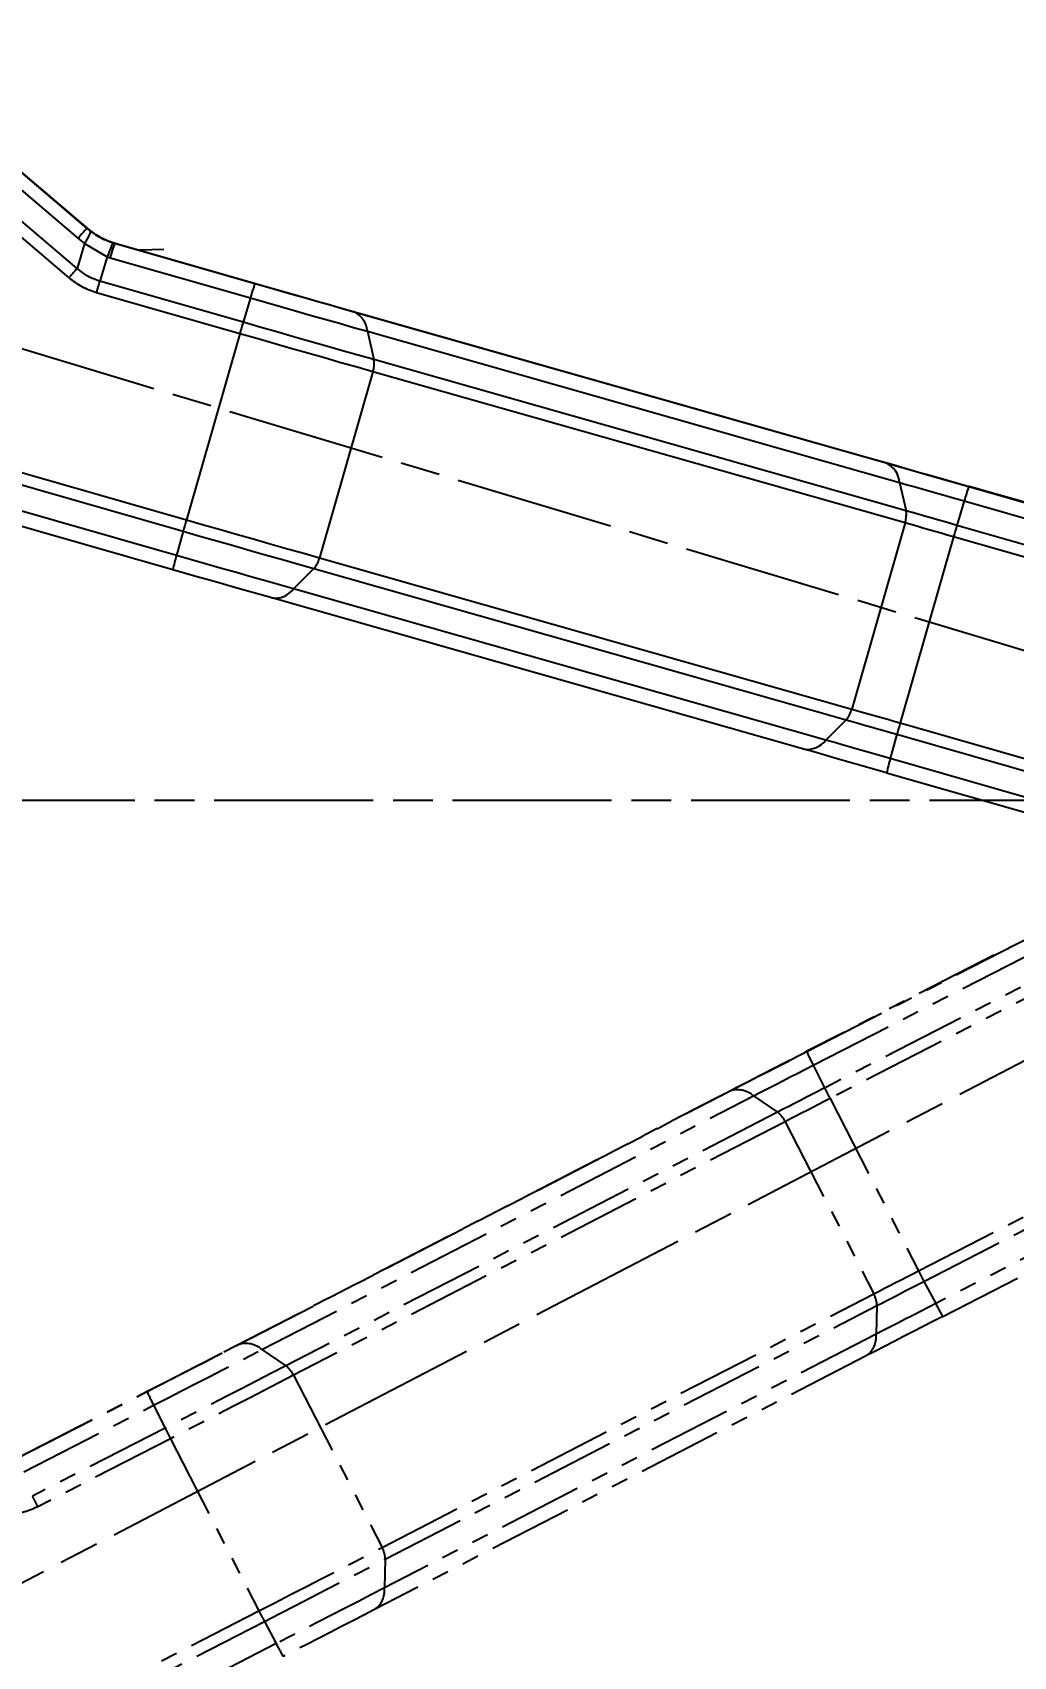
# Model space of a CAD drawing. Header units: millimetres. Extents: x 2063 to 4500, y 825 to 2548.
# Drawn here: x 4115.2 to 4189.3, y 1279 to 1401.7 of the extents above; entities that cross this region are included whole.
import ezdxf

# ---------------------------------------------------------------- set-up
doc = ezdxf.new("R2010")
doc.units = ezdxf.units.MM
doc.linetypes.add('AM_ISO08W050', pattern=[18, 12, -1.5, 3, -1.5])
doc.linetypes.add('PHANTOM', pattern=[12.7, 6.35, -1.27, 1.27, -1.27, 1.27, -1.27])
for name, color, linetype, lineweight in [('AM_5', 3, 'Continuous', 25), ('AM_7', 4, 'AM_ISO08W050', 25), ('标注', 3, 'Continuous', 13)]:
    doc.layers.add(name, color=color, linetype=linetype, lineweight=lineweight)
doc.styles.add('SLDTEXTSTYLE1', font='txt.shx', dxfattribs={"width": 0.7, "bigfont": 'gbcbig.shx'})
doc.dimstyles.new('SLDDIMSTYLE12$0', dxfattribs={"dimtxt": 12, "dimasz": 10, "dimexe": 0, "dimexo": 0.0625, "dimgap": 0.875, "dimtad": 1, "dimdec": 1, "dimlfac": 1.8, "dimrnd": 1e-09, "dimzin": 12, "dimdsep": 46, "dimtxsty": 'SLDTEXTSTYLE1', "dimcen": 0.09, "dimdle": 8.16, "dimclrd": 3, "dimclre": 3, "dimadec": 0, "dimazin": 3, "dimtfac": 1, "dimtdec": 1, "dimtofl": 0, "dimtmove": 0, "dimatfit": 3, "dimfxl": 0, "dimfrac": 2, "dimtolj": 1, "dimlwd": 5, "dimlwe": 5, "dimarcsym": 0})
doc.dimstyles.new('SLDDIMSTYLE12$2', dxfattribs={"dimtxt": 12, "dimasz": 10, "dimexe": 0, "dimexo": 0.0625, "dimgap": 0.875, "dimtad": 1, "dimdec": 1, "dimlfac": 1.8, "dimrnd": 1e-09, "dimzin": 12, "dimdsep": 46, "dimtxsty": 'SLDTEXTSTYLE1', "dimcen": 0.09, "dimdle": 8.16, "dimclrd": 3, "dimclre": 3, "dimadec": 0, "dimazin": 3, "dimtfac": 1, "dimtdec": 1, "dimtofl": 0, "dimtmove": 0, "dimatfit": 3, "dimfxl": 0, "dimfrac": 2, "dimtolj": 1, "dimlwd": 5, "dimlwe": 5, "dimarcsym": 0})

# ---------------------------------------------------------------- blocks, each defined once
blk = doc.blocks.new('*D63')
at = {"layer": 'Defpoints', "color": 0, "transparency": 16777216}
for p in [(3923.55, 1435.28), (3945.75, 1353.48), (4227.81, 1343.64), (4227.81, 1343.64), (3946.2, 1196.87)]:
    blk.add_point(p, dxfattribs=at)
at = {"layer": '标注', "color": 3, "linetype": 'Continuous', "lineweight": 5, "transparency": 16777216}
blk.add_arc((4227.81, 1343.64), 282.23, 165.2686, 205.498, dxfattribs=at)
at = {"layer": '标注', "color": 3, "transparency": 16777216}
for points in [[(3953.26, 1415.86), (3956.46, 1414.96), (3957.57, 1425.03)], [(3974.56, 1222.89), (3971.58, 1221.4), (3977.53, 1213.2)]]:
    blk.add_solid(points, dxfattribs=at)
at = {"layer": '标注', "color": 0, "transparency": 16777216, "insert": (3952.78, 1316.67), "char_height": 10, "attachment_point": 5, "rotation": 275.601, "style": 'SLDTEXTSTYLE1'}
blk.add_mtext('\\A1;60%%D', dxfattribs=at)
blk = doc.blocks.new('*D64')
at = {"layer": 'AM_5', "color": 3, "lineweight": 5, "transparency": 16777216}
blk.add_line((3977.25, 1343.67), (3975.79, 1343.67), dxfattribs=at)
at = {"layer": 'AM_5', "color": 3, "linetype": 'Continuous', "lineweight": 5, "transparency": 16777216}
blk.add_arc((4227.71, 1343.67), 251.91, 165.5129, 177.7254, dxfattribs=at)
at = {"layer": 'AM_5', "color": 3, "transparency": 16777216}
for points in [[(3982.2, 1407.14), (3985.41, 1406.24), (3986.5, 1416.32)], [(3977.66, 1353.64), (3974.33, 1353.7), (3975.79, 1343.67)]]:
    blk.add_solid(points, dxfattribs=at)
at = {"layer": 'Defpoints', "color": 0, "transparency": 16777216}
for p in [(3923.55, 1435.28), (3980.57, 1392.49), (3977.31, 1343.67), (4230.96, 1343.67), (4227.81, 1343.64)]:
    blk.add_point(p, dxfattribs=at)
at = {"layer": 'AM_5', "color": 0, "transparency": 16777216, "insert": (3971.68, 1381.39), "char_height": 12, "attachment_point": 5, "rotation": 81.6192, "style": 'SLDTEXTSTYLE1'}
blk.add_mtext('\\A1;15%%D', dxfattribs=at)
blk = doc.blocks.new('*D48')
at = {"layer": 'AM_5', "color": 3, "linetype": 'Continuous', "lineweight": 5, "transparency": 16777216}
for p, q in [((3990.88, 1416.24), (4008.31, 1474.1)), ((4235.73, 1405.6), (4017.88, 1471.22))]:
    blk.add_line(p, q, dxfattribs=at)
at = {"layer": 'AM_5', "color": 3, "lineweight": 5, "transparency": 16777216}
blk.add_line((4227.55, 1343.76), (4245.31, 1402.72), dxfattribs=at)
at = {"layer": 'AM_5', "color": 3, "transparency": 16777216}
for points in [[(4018.36, 1472.81), (4017.4, 1469.62), (4008.31, 1474.1)], [(4236.21, 1407.2), (4235.25, 1404.01), (4245.31, 1402.72)]]:
    blk.add_solid(points, dxfattribs=at)
at = {"layer": 'Defpoints', "color": 0, "transparency": 16777216}
for p in [(4008.31, 1474.1), (3990.86, 1416.18), (4227.53, 1343.7)]:
    blk.add_point(p, dxfattribs=at)
at = {"layer": 'AM_5', "color": 0, "transparency": 16777216, "insert": (4128.79, 1444.99), "char_height": 12, "attachment_point": 5, "rotation": 343.2384, "style": 'SLDTEXTSTYLE1'}
blk.add_mtext('\\A1;225', dxfattribs=at)

msp = doc.modelspace()

# ---------------------------------------------------------------- linework, layer by layer
at = {"color": 7, "linetype": 'Continuous', "lineweight": 25}
for p, q in [((3999.272, 1401.472), (4126.854, 1364.886)), ((3999.028, 1400.608), (4126.61, 1364.022)), ((4126.109, 1362.189), (3997.77, 1398.992)), ((4125.832, 1361.114), (3997.493, 1397.918)), ((4113.117, 1392.215), (4119.339, 1386.908)), ((4113.15, 1392.222), (4119.371, 1386.915)), ((4112.45, 1391.463), (4118.672, 1386.156)), ((4118.602, 1383.878), (4111.893, 1389.601)), ((4117.994, 1383.17), (4111.285, 1388.893)), ((4119.339, 1386.908), (4119.371, 1386.915)), ((4119.371, 1386.915), (4119.618, 1386.716)), ((4119.165, 1385.759), (4118.602, 1383.878)), ((4118.672, 1386.156), (4119.165, 1385.759)), ((4119.165, 1385.759), (4120.878, 1384.757)), ((4121.471, 1385.787), (4121.36, 1385.82)), ((4121.361, 1385.819), (4121.47, 1385.787)), ((4121.44, 1385.781), (4121.47, 1385.787)), ((4121.44, 1385.781), (4132.033, 1382.743)), ((4121.47, 1385.787), (4132.063, 1382.749)), ((4120.878, 1384.757), (4120.325, 1382.911)), ((4120.878, 1384.757), (4121.096, 1384.692)), ((4121.096, 1384.692), (4131.69, 1381.654)), ((4125.155, 1385.319), (4123.336, 1385.252)), ((4130.885, 1378.944), (4120.073, 1382.045)), ((4131.137, 1379.81), (4120.325, 1382.911)), ((4131.69, 1381.654), (4131.137, 1379.81)), ((4138.31, 1380.965), (4178.495, 1369.537)), ((4139.499, 1380.61), (4179.684, 1369.183)), ((4130.885, 1378.944), (4126.854, 1364.886)), ((4140.527, 1379.13), (4141.011, 1376.99)), ((4140.527, 1379.13), (4180.712, 1367.703)), ((4181.196, 1365.563), (4141.011, 1376.99)), ((4140.941, 1376.072), (4136.91, 1362.013)), ((4181.126, 1364.645), (4140.941, 1376.072)), ((4180.712, 1367.703), (4181.196, 1365.563)), ((4185.931, 1367.399), (4209.726, 1360.575)), ((4201.224, 1363.028), (4185.961, 1367.405)), ((4185.588, 1366.31), (4185.035, 1364.466)), ((4185.588, 1366.31), (4210.799, 1359.08)), ((4181.126, 1364.645), (4177.095, 1350.586)), ((4126.61, 1364.022), (4126.109, 1362.189)), ((4184.783, 1363.6), (4180.752, 1349.542)), ((4206.066, 1357.497), (4184.783, 1363.6)), ((4212.194, 1356.678), (4185.035, 1364.466)), ((4136.484, 1361.202), (4134.946, 1359.665)), ((4136.484, 1361.202), (4176.669, 1349.774)), ((4136.91, 1362.013), (4177.095, 1350.586)), ((4175.131, 1348.237), (4134.946, 1359.665)), ((4173.483, 1347.555), (4133.298, 1358.982)), ((4176.669, 1349.774), (4175.131, 1348.237)), ((4180.508, 1348.678), (4180.006, 1346.845)), ((4180.508, 1348.678), (4207.667, 1340.889)), ((4180.752, 1349.542), (4202.036, 1343.438)), ((4205.218, 1339.615), (4180.006, 1346.845)), ((4179.73, 1345.77), (4203.538, 1338.943))]:
    msp.add_line(p, q, dxfattribs=at)
at = {"color": 7, "linetype": 'PHANTOM', "lineweight": 25}
for p, q in [((4173.693, 1324.708), (4195.713, 1336.015)), ((4174.187, 1323.679), (4196.033, 1334.896)), ((4196.607, 1333.027), (4175.046, 1321.956)), ((4187.835, 1331.985), (4173.71, 1324.733)), ((4195.151, 1331.266), (4175.455, 1321.152)), ((4174.187, 1323.679), (4175.046, 1321.956)), ((4130.794, 1302.568), (4167.917, 1321.734)), ((4129.684, 1302.013), (4166.807, 1321.179)), ((4132.556, 1302.192), (4169.679, 1321.358)), ((4169.679, 1321.358), (4171.496, 1320.128)), ((4175.455, 1321.152), (4182.136, 1308.142)), ((4171.496, 1320.128), (4134.373, 1300.962)), ((4172.073, 1319.411), (4134.951, 1300.245)), ((4172.073, 1319.411), (4178.754, 1306.401)), ((4182.549, 1307.345), (4205.636, 1319.2)), ((4182.136, 1308.142), (4201.832, 1318.256)), ((4206.77, 1317.646), (4183.438, 1305.665)), ((4183.971, 1304.693), (4206.004, 1316.006)), ((4182.549, 1307.345), (4183.438, 1305.665)), ((4141.632, 1287.235), (4178.754, 1306.401)), ((4141.876, 1286.351), (4178.999, 1305.517)), ((4178.999, 1305.517), (4178.929, 1303.344)), ((4178.929, 1303.344), (4141.807, 1284.178)), ((4132.556, 1302.192), (4134.373, 1300.962)), ((4178.195, 1301.719), (4141.072, 1282.553)), ((4134.951, 1300.245), (4141.632, 1287.235)), ((4114.087, 1293.98), (4123.891, 1299.014)), ((4114.105, 1294.005), (4123.908, 1299.039)), ((4114.582, 1292.951), (4124.385, 1297.985)), ((4124.385, 1297.985), (4125.244, 1296.262)), ((4125.244, 1296.262), (4115.238, 1291.124)), ((4125.653, 1295.458), (4115.647, 1290.32)), ((4125.653, 1295.458), (4132.333, 1282.448)), ((4141.876, 1286.351), (4141.807, 1284.178)), ((4014.264, 1221.822), (4132.333, 1282.448)), ((4014.678, 1221.025), (4132.747, 1281.652)), ((4132.747, 1281.652), (4133.636, 1279.972)), ((4133.636, 1279.972), (4014.867, 1218.986))]:
    msp.add_line(p, q, dxfattribs=at)
at = {"color": 7, "linetype": 'Continuous', "lineweight": 25, "flags": 128}
for points in [[(4132.033, 1382.743), (4132.994, 1382.467), (4133.953, 1382.193), (4134.907, 1381.92), (4135.852, 1381.65), (4136.787, 1381.383), (4137.708, 1381.12), (4138.613, 1380.862), (4139.499, 1380.61)], [(4132.063, 1382.749), (4132.867, 1382.519), (4133.669, 1382.289), (4134.467, 1382.061), (4135.258, 1381.835), (4136.041, 1381.611), (4136.811, 1381.391), (4137.569, 1381.176), (4138.31, 1380.965)], [(4131.69, 1381.654), (4132.827, 1381.328), (4133.962, 1381.003), (4135.091, 1380.68), (4136.21, 1380.36), (4137.316, 1380.044), (4138.407, 1379.734), (4139.478, 1379.428), (4140.527, 1379.13)], [(4141.011, 1376.99), (4139.839, 1377.324), (4138.642, 1377.665), (4137.424, 1378.012), (4136.187, 1378.365), (4134.937, 1378.722), (4133.676, 1379.083), (4132.408, 1379.446), (4131.137, 1379.81)], [(4140.941, 1376.072), (4139.747, 1376.411), (4138.528, 1376.759), (4137.288, 1377.113), (4136.028, 1377.472), (4134.755, 1377.836), (4133.47, 1378.203), (4132.179, 1378.573), (4130.885, 1378.944)], [(4178.495, 1369.537), (4179.381, 1369.285), (4180.286, 1369.028), (4181.208, 1368.765), (4182.142, 1368.498), (4183.088, 1368.228), (4184.041, 1367.955), (4185, 1367.681), (4185.961, 1367.405)], [(4179.684, 1369.183), (4180.426, 1368.972), (4181.183, 1368.756), (4181.954, 1368.536), (4182.736, 1368.313), (4183.527, 1368.087), (4184.325, 1367.859), (4185.127, 1367.629), (4185.931, 1367.399)], [(4180.712, 1367.703), (4181.291, 1367.538), (4181.882, 1367.37), (4182.483, 1367.198), (4183.094, 1367.024), (4183.711, 1366.847), (4184.334, 1366.669), (4184.96, 1366.49), (4185.588, 1366.31)], [(4126.854, 1364.886), (4128.148, 1364.515), (4129.44, 1364.145), (4130.724, 1363.778), (4131.998, 1363.414), (4133.257, 1363.054), (4134.498, 1362.7), (4135.717, 1362.353), (4136.91, 1362.013)], [(4184.783, 1363.6), (4184.312, 1363.735), (4183.842, 1363.869), (4183.375, 1364.003), (4182.912, 1364.135), (4182.454, 1364.266), (4182.003, 1364.395), (4181.56, 1364.521), (4181.126, 1364.645)], [(4185.035, 1364.466), (4184.541, 1364.608), (4184.048, 1364.749), (4183.558, 1364.889), (4183.071, 1365.028), (4182.591, 1365.166), (4182.117, 1365.301), (4181.651, 1365.433), (4181.196, 1365.563)], [(4126.61, 1364.022), (4127.881, 1363.657), (4129.149, 1363.294), (4130.41, 1362.934), (4131.66, 1362.576), (4132.897, 1362.223), (4134.115, 1361.876), (4135.312, 1361.535), (4136.484, 1361.202)], [(4134.946, 1359.665), (4133.897, 1359.963), (4132.826, 1360.268), (4131.735, 1360.579), (4130.629, 1360.895), (4129.51, 1361.215), (4128.381, 1361.538), (4127.246, 1361.863), (4126.109, 1362.189)], [(4133.298, 1358.982), (4132.412, 1359.234), (4131.507, 1359.492), (4130.586, 1359.755), (4129.651, 1360.021), (4128.705, 1360.292), (4127.752, 1360.564), (4126.793, 1360.839), (4125.832, 1361.114)], [(4177.095, 1350.586), (4177.529, 1350.463), (4177.972, 1350.336), (4178.424, 1350.208), (4178.881, 1350.077), (4179.345, 1349.945), (4179.812, 1349.811), (4180.281, 1349.677), (4180.752, 1349.542)], [(4176.669, 1349.774), (4177.124, 1349.645), (4177.59, 1349.512), (4178.064, 1349.377), (4178.544, 1349.24), (4179.031, 1349.101), (4179.521, 1348.96), (4180.014, 1348.819), (4180.508, 1348.678)], [(4179.73, 1345.77), (4178.926, 1346.001), (4178.124, 1346.231), (4177.326, 1346.459), (4176.535, 1346.685), (4175.752, 1346.908), (4174.982, 1347.128), (4174.224, 1347.344), (4173.483, 1347.555)], [(4180.006, 1346.845), (4179.379, 1347.024), (4178.753, 1347.204), (4178.13, 1347.382), (4177.513, 1347.558), (4176.902, 1347.733), (4176.3, 1347.904), (4175.709, 1348.073), (4175.131, 1348.237)]]:
    msp.add_lwpolyline(points, dxfattribs=at)
at = {"color": 7, "linetype": 'PHANTOM', "lineweight": 25, "flags": 128}
for points in [[(4166.807, 1321.179), (4167.625, 1321.601), (4168.462, 1322.033), (4169.313, 1322.471), (4170.178, 1322.916), (4171.052, 1323.366), (4171.934, 1323.82), (4172.821, 1324.276), (4173.71, 1324.733)], [(4167.917, 1321.734), (4168.602, 1322.087), (4169.301, 1322.448), (4170.014, 1322.815), (4170.737, 1323.188), (4171.469, 1323.564), (4172.207, 1323.944), (4172.949, 1324.325), (4173.693, 1324.708)], [(4169.679, 1321.358), (4170.214, 1321.634), (4170.76, 1321.915), (4171.316, 1322.202), (4171.88, 1322.493), (4172.451, 1322.786), (4173.027, 1323.083), (4173.606, 1323.38), (4174.187, 1323.679)], [(4175.046, 1321.956), (4174.589, 1321.721), (4174.133, 1321.487), (4173.679, 1321.253), (4173.229, 1321.022), (4172.785, 1320.793), (4172.347, 1320.567), (4171.917, 1320.346), (4171.496, 1320.128)], [(4175.455, 1321.152), (4175.019, 1320.928), (4174.585, 1320.705), (4174.153, 1320.483), (4173.724, 1320.262), (4173.301, 1320.044), (4172.884, 1319.829), (4172.474, 1319.618), (4172.073, 1319.411)], [(4178.754, 1306.401), (4179.155, 1306.608), (4179.565, 1306.82), (4179.982, 1307.034), (4180.405, 1307.252), (4180.834, 1307.473), (4181.266, 1307.695), (4181.7, 1307.918), (4182.136, 1308.142)], [(4178.999, 1305.517), (4179.42, 1305.735), (4179.85, 1305.957), (4180.288, 1306.182), (4180.733, 1306.411), (4181.182, 1306.643), (4181.636, 1306.876), (4182.092, 1307.11), (4182.549, 1307.345)], [(4183.438, 1305.665), (4182.857, 1305.367), (4182.278, 1305.069), (4181.702, 1304.773), (4181.131, 1304.479), (4180.566, 1304.188), (4180.01, 1303.902), (4179.464, 1303.62), (4178.929, 1303.344)], [(4183.971, 1304.693), (4183.227, 1304.311), (4182.485, 1303.929), (4181.747, 1303.55), (4181.015, 1303.173), (4180.292, 1302.801), (4179.58, 1302.433), (4178.88, 1302.073), (4178.195, 1301.719)], [(4123.891, 1299.014), (4124.78, 1299.471), (4125.667, 1299.927), (4126.549, 1300.38), (4127.423, 1300.83), (4128.287, 1301.275), (4129.139, 1301.714), (4129.975, 1302.145), (4130.794, 1302.568)], [(4123.908, 1299.039), (4124.652, 1299.421), (4125.394, 1299.803), (4126.132, 1300.182), (4126.864, 1300.559), (4127.587, 1300.931), (4128.299, 1301.298), (4128.999, 1301.659), (4129.684, 1302.013)], [(4124.385, 1297.985), (4125.438, 1298.526), (4126.487, 1299.065), (4127.531, 1299.602), (4128.566, 1300.135), (4129.589, 1300.662), (4130.597, 1301.181), (4131.587, 1301.692), (4132.556, 1302.192)], [(4134.373, 1300.962), (4133.291, 1300.404), (4132.185, 1299.833), (4131.058, 1299.253), (4129.916, 1298.664), (4128.759, 1298.069), (4127.593, 1297.469), (4126.42, 1296.866), (4125.244, 1296.262)], [(4134.951, 1300.245), (4133.848, 1299.676), (4132.722, 1299.095), (4131.575, 1298.504), (4130.411, 1297.904), (4129.233, 1297.298), (4128.045, 1296.687), (4126.85, 1296.073), (4125.653, 1295.458)], [(4132.333, 1282.448), (4133.531, 1283.064), (4134.726, 1283.678), (4135.914, 1284.289), (4137.091, 1284.895), (4138.256, 1285.494), (4139.403, 1286.085), (4140.529, 1286.666), (4141.632, 1287.235)], [(4132.747, 1281.652), (4133.923, 1282.256), (4135.096, 1282.858), (4136.262, 1283.458), (4137.419, 1284.053), (4138.562, 1284.642), (4139.688, 1285.222), (4140.794, 1285.793), (4141.876, 1286.351)], [(4141.807, 1284.178), (4140.838, 1283.678), (4139.848, 1283.168), (4138.84, 1282.648), (4137.817, 1282.121), (4136.782, 1281.589), (4135.738, 1281.052), (4134.688, 1280.512), (4133.636, 1279.972)], [(4141.072, 1282.553), (4140.254, 1282.131), (4139.417, 1281.699), (4138.566, 1281.26), (4137.701, 1280.815), (4136.827, 1280.365), (4135.945, 1279.912), (4135.058, 1279.456), (4134.169, 1278.999)]]:
    msp.add_lwpolyline(points, dxfattribs=at)
at = {"color": 7, "linetype": 'Continuous', "lineweight": 25}
for centre, radius, start, end in [((4133.967, 1373.258), 20.007, 136.98231, 139.86093), ((4136.773, 1380.343), 16.269, 160.47233, 164.49361), ((4147.366, 1377.305), 16.269, 160.47233, 164.49361), ((4138.715, 1378.969), 1.819, 5.07762, 64.46165), ((4211.576, 1355.887), 83.921, 163.43713, 164.05307), ((4139.061, 1376.676), 1.975, 342.17658, 9.14397), ((4178.9, 1367.542), 1.819, 5.07766, 64.46203), ((4201.264, 1361.961), 16.268, 160.47228, 164.49364), ((4206.307, 1342.024), 82.676, 163.94748, 164.56969), ((4179.246, 1365.249), 1.975, 342.17656, 9.14413), ((4265.474, 1340.543), 83.921, 163.43713, 164.05307), ((4140.189, 1357.991), 14.692, 163.40044, 167.7271), ((4135.019, 1362.489), 1.95, 318.69224, 345.8928), ((4133.537, 1360.735), 1.77, 262.23993, 322.75953), ((4175.204, 1351.061), 1.95, 318.69201, 345.89284), ((4260.204, 1326.68), 82.676, 163.94748, 164.5697), ((4173.722, 1349.308), 1.77, 262.23993, 322.75953), ((4194.086, 1342.647), 14.692, 163.40041, 167.72716)]:
    msp.add_arc(centre, radius, start, end, dxfattribs=at)
at = {"color": 7, "linetype": 'PHANTOM', "lineweight": 25}
for centre, radius, start, end in [((4188.594, 1331.234), 16.268, 203.65312, 207.67448), ((4168.468, 1320), 1.819, 48.2585, 107.64287), ((4250.072, 1359.556), 83.921, 206.61797, 207.23391), ((4170.289, 1318.565), 1.975, 25.3574, 52.32497), ((4255.716, 1345.841), 82.676, 207.12832, 207.75054), ((4177.05, 1305.454), 1.95, 1.87285, 29.07368), ((4196.577, 1312.239), 14.692, 206.58125, 210.908), ((4177.169, 1303.161), 1.77, 305.42077, 5.94037), ((4131.345, 1300.834), 1.819, 48.25846, 107.64249), ((4133.166, 1299.399), 1.975, 25.35742, 52.32481), ((4138.793, 1305.541), 16.269, 203.65317, 207.67445), ((4200.271, 1333.862), 83.921, 206.61798, 207.23391), ((4139.927, 1286.288), 1.95, 1.87308, 29.07364), ((4140.047, 1283.995), 1.77, 305.42077, 5.94037), ((4205.914, 1320.148), 82.676, 207.12832, 207.75053), ((4146.775, 1286.546), 14.692, 206.58128, 210.90794)]:
    msp.add_arc(centre, radius, start, end, dxfattribs=at)
at = {"color": 7, "linetype": 'Continuous', "lineweight": 25}
for points, knots in [([(4119.586, 1386.709), (4119.59, 1386.645), (4119.6, 1386.516), (4119.31, 1386.011), (4119.165, 1385.759)], [0, 0, 0, 0, 0.5008043, 1, 1, 1, 1]), ([(4119.339, 1386.908), (4119.384, 1386.87), (4119.465, 1386.802), (4119.549, 1386.738), (4119.586, 1386.709)], [0, 0, 0, 0, 0.5576718, 1, 1, 1, 1]), ([(4119.586, 1386.709), (4119.86, 1386.519), (4120.401, 1386.146), (4121.024, 1385.923), (4121.331, 1385.813)], [0, 0, 0, 0, 0.5083155, 1, 1, 1, 1]), ([(4119.618, 1386.716), (4119.891, 1386.526), (4120.43, 1386.152), (4121.054, 1385.929), (4121.361, 1385.819)], [0, 0, 0, 0, 0.50800634, 1, 1, 1, 1]), ([(4121.331, 1385.813), (4121.294, 1385.768), (4121.221, 1385.679), (4120.993, 1385.064), (4120.878, 1384.757)], [0, 0, 0, 0, 0.5, 1, 1, 1, 1]), ([(4121.331, 1385.813), (4121.351, 1385.807), (4121.387, 1385.796), (4121.424, 1385.785), (4121.44, 1385.781)], [0, 0, 0, 0, 0.5601455, 1, 1, 1, 1]), ([(4120.073, 1382.045), (4119.703, 1382.173), (4118.95, 1382.436), (4118.316, 1382.922), (4117.994, 1383.17)], [0, 0, 0, 0, 0.4902935, 1, 1, 1, 1]), ([(4120.325, 1382.911), (4120.015, 1383.021), (4119.385, 1383.244), (4118.866, 1383.664), (4118.602, 1383.878)], [0, 0, 0, 0, 0.4914989, 1, 1, 1, 1])]:
    msp.add_open_spline(points, degree=3, knots=knots, dxfattribs=at)
for points in [[(4117.994, 1383.17), (4118.053, 1383.24), (4118.171, 1383.378), (4118.339, 1383.574), (4118.489, 1383.748), (4118.564, 1383.835), (4118.602, 1383.878)], [(4120.073, 1382.045), (4120.097, 1382.128), (4120.145, 1382.296), (4120.213, 1382.532), (4120.276, 1382.746), (4120.309, 1382.856), (4120.325, 1382.911)]]:
    msp.add_open_spline(points, degree=3, dxfattribs=at)
at = {"color": 7, "linetype": 'PHANTOM', "lineweight": 25}
msp.add_open_spline([(4115.647, 1290.32), (4115.607, 1290.398), (4115.527, 1290.552), (4115.416, 1290.772), (4115.315, 1290.971), (4115.264, 1291.073), (4115.238, 1291.125)], degree=3, dxfattribs=at)
msp.add_open_spline([(4115.647, 1290.32), (4115.289, 1290.161), (4114.56, 1289.837), (4113.765, 1289.758), (4113.36, 1289.718)], degree=3, knots=[0, 0, 0, 0, 0.4902935, 1, 1, 1, 1], dxfattribs=at)
at = {"layer": 'AM_7'}
for p, q in [((4227.813, 1343.64), (3923.545, 1435.281)), ((4230.961, 1343.671), (3977.31, 1343.671)), ((4227.813, 1343.64), (3946.2, 1196.865))]:
    msp.add_line(p, q, dxfattribs=at)

# ---------------------------------------------------------------- dimensions: what is measured, and where the dimension line sits
at = {"layer": 'AM_5'}
dim = msp.add_linear_dim(base=(4008.308, 1474.1), p1=(4227.532, 1343.698), p2=(3990.863, 1416.18), angle=163.23837, text='225', dimstyle='SLDDIMSTYLE12$0', override={"dimlfac": 1, "dimpost": ''}, dxfattribs=at)
dim.commit()
dim.dimension.update_dxf_attribs({"geometry": '*D48', "text_midpoint": (4128.791, 1444.992)})
dim = msp.add_angular_dim_2l(base=(3980.57, 1392.491), line1=((4227.813, 1343.64), (3923.545, 1435.281)), line2=((4230.961, 1343.671), (3977.31, 1343.671)), text='15%%D', dimstyle='SLDDIMSTYLE12$2', override={"dimlfac": 1, "dimpost": ''}, dxfattribs=at)
dim.commit()
dim.dimension.update_dxf_attribs({"geometry": '*D64', "text_midpoint": (3971.683, 1381.39)})
at = {"layer": '标注'}
dim = msp.add_angular_dim_2l(base=(3945.753, 1353.481), line1=((4227.813, 1343.64), (3923.545, 1435.281)), line2=((4227.813, 1343.64), (3946.2, 1196.865)), text='60%%D', dimstyle='SLDDIMSTYLE12$2', override={"dimtxt": 10, "dimadec": 3, "dimtdec": 3, "dimtzin": 0}, dxfattribs=at)
dim.commit()
dim.dimension.update_dxf_attribs({"geometry": '*D63', "text_midpoint": (3946.929, 1316.094), "dimtype": 162})

doc.saveas('drawing.dxf')
